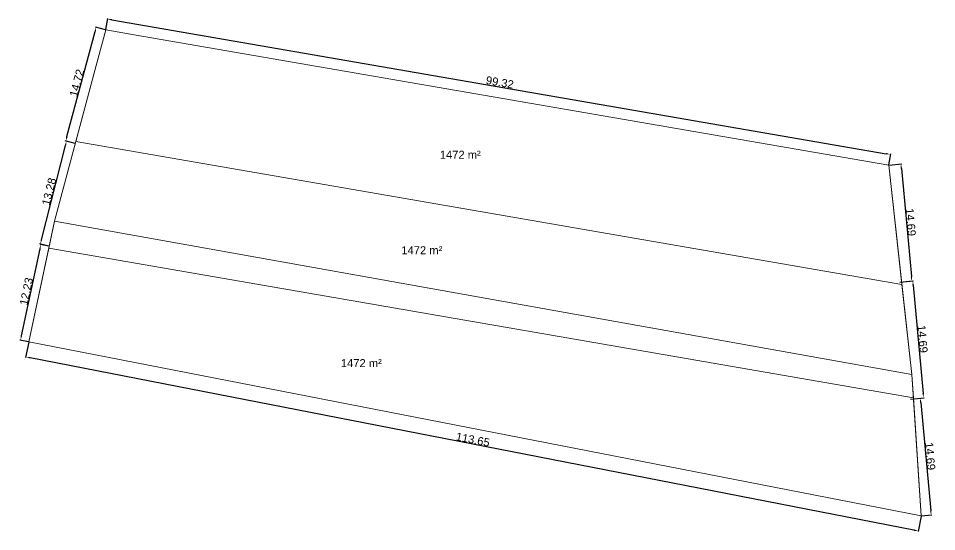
# Model space of a CAD drawing. Header units: metres. Extents: x 7516552 to 7517405, y 4692096 to 4693319.
# Drawn here: x 7516915.3 to 7517030.1, y 4692693.5 to 4692757.7 of the extents above; entities that cross this region are included whole.
import ezdxf

# ---------------------------------------------------------------- set-up
doc = ezdxf.new("R2010")
doc.units = ezdxf.units.M
doc.header["$PDMODE"] = 32
doc.header["$PDSIZE"] = 1
doc.layers.get('Defpoints').update_dxf_attribs({"lineweight": 0})
for name, color, linetype, lineweight in [('Dimensionet', 5, 'Continuous', 0), ('Nr-Ri', 1, 'Continuous', 0), ('Parcela Baze', 7, 'Continuous', 0), ('ParcReNet_12', 1, 'Continuous', 0), ('sip', 1, 'Continuous', 0)]:
    doc.layers.add(name, color=color, linetype=linetype, lineweight=lineweight)
doc.styles.get("Standard").update_dxf_attribs({"font": 'arial.ttf'})
doc.dimstyles.get("Standard").update_dxf_attribs({"dimtxt": 1.5, "dimasz": 0.18, "dimexe": 0.18, "dimexo": 0.0625, "dimgap": 0.09, "dimtad": 1, "dimtoh": 1, "dimzin": 0, "dimdsep": 46, "dimtxsty": 'Standard', "dimcen": 0.09, "dimse1": 1, "dimse2": 1, "dimsd1": 1, "dimsd2": 1, "dimadec": 0, "dimazin": 0, "dimtfac": 1, "dimtofl": 0, "dimtmove": 0, "dimatfit": 3, "dimfxl": 1, "dimtolj": 1, "dimtzin": 0, "dimarcsym": 0})

# ---------------------------------------------------------------- blocks, each defined once
blk = doc.blocks.new('*D57')
at = {"layer": 'Defpoints', "color": 0, "transparency": 16777216}
for p in [(7516916.6, 4692717.22), (7516916.24, 4692715.34), (7517028.15, 4692695.45)]:
    blk.add_point(p, dxfattribs=at)
at = {"layer": 'Dimensionet', "color": 0, "lineweight": -2, "transparency": 16777216}
for p, q in [((7516916.6, 4692717.19), (7516916.22, 4692715.26)), ((7517027.24, 4692693.68), (7516916.78, 4692715.24)), ((7517028.14, 4692695.42), (7517027.77, 4692693.49))]:
    blk.add_line(p, q, dxfattribs=at)
at = {"layer": 'Dimensionet', "color": 0, "transparency": 16777216}
for points in [[(7516916.79, 4692715.33), (7516916.76, 4692715.15), (7516916.24, 4692715.34)], [(7517027.26, 4692693.77), (7517027.23, 4692693.59), (7517027.78, 4692693.57)]]:
    blk.add_solid(points, dxfattribs=at)
at = {"layer": 'Dimensionet', "color": 0, "transparency": 16777216, "insert": (7516972.12, 4692705), "char_height": 1, "attachment_point": 5, "rotation": 348.9567}
blk.add_mtext('\\A1;113.65', dxfattribs=at)
blk = doc.blocks.new('*D58')
at = {"layer": 'Defpoints', "color": 0, "transparency": 16777216}
for p in [(7516918.13, 4692729.4), (7516919.16, 4692729.18), (7516916.6, 4692717.22)]:
    blk.add_point(p, dxfattribs=at)
at = {"layer": 'Dimensionet', "color": 0, "lineweight": -2, "transparency": 16777216}
for p, q in [((7516919.13, 4692729.18), (7516918.05, 4692729.42)), ((7516915.69, 4692717.98), (7516918.02, 4692728.86)), ((7516916.57, 4692717.23), (7516915.49, 4692717.46))]:
    blk.add_line(p, q, dxfattribs=at)
at = {"layer": 'Dimensionet', "color": 0, "transparency": 16777216}
for points in [[(7516917.93, 4692728.88), (7516918.11, 4692728.84), (7516918.13, 4692729.4)], [(7516915.6, 4692718), (7516915.78, 4692717.96), (7516915.57, 4692717.44)]]:
    blk.add_solid(points, dxfattribs=at)
at = {"layer": 'Dimensionet', "color": 0, "transparency": 16777216, "insert": (7516916.31, 4692723.54), "char_height": 1, "attachment_point": 5, "rotation": 77.9138}
blk.add_mtext('\\A1;12.23', dxfattribs=at)
blk = doc.blocks.new('*D59')
at = {"layer": 'Defpoints', "color": 0, "transparency": 16777216}
for p in [(7516921.33, 4692742.33), (7516922.43, 4692742.05), (7516919.16, 4692729.18)]:
    blk.add_point(p, dxfattribs=at)
at = {"layer": 'Dimensionet', "color": 0, "lineweight": -2, "transparency": 16777216}
for p, q in [((7516918.19, 4692729.99), (7516921.19, 4692741.79)), ((7516922.4, 4692742.05), (7516921.24, 4692742.35)), ((7516919.13, 4692729.18), (7516917.97, 4692729.48))]:
    blk.add_line(p, q, dxfattribs=at)
at = {"layer": 'Dimensionet', "color": 0, "transparency": 16777216}
for points in [[(7516921.1, 4692741.82), (7516921.28, 4692741.77), (7516921.33, 4692742.33)], [(7516918.11, 4692730.01), (7516918.28, 4692729.97), (7516918.06, 4692729.46)]]:
    blk.add_solid(points, dxfattribs=at)
at = {"layer": 'Dimensionet', "color": 0, "transparency": 16777216, "insert": (7516919.15, 4692736.03), "char_height": 1, "attachment_point": 5, "rotation": 75.7538}
blk.add_mtext('\\A1;13.28', dxfattribs=at)
blk = doc.blocks.new('*D60')
at = {"layer": 'Defpoints', "color": 0, "transparency": 16777216}
for p in [(7516925.04, 4692756.59), (7516926.23, 4692756.27), (7516922.43, 4692742.05)]:
    blk.add_point(p, dxfattribs=at)
at = {"layer": 'Dimensionet', "color": 0, "lineweight": -2, "transparency": 16777216}
for p, q in [((7516926.2, 4692756.28), (7516924.95, 4692756.61)), ((7516921.38, 4692742.9), (7516924.9, 4692756.06)), ((7516922.4, 4692742.06), (7516921.15, 4692742.39))]:
    blk.add_line(p, q, dxfattribs=at)
at = {"layer": 'Dimensionet', "color": 0, "transparency": 16777216}
for points in [[(7516924.81, 4692756.08), (7516924.99, 4692756.03), (7516925.04, 4692756.59)], [(7516921.29, 4692742.92), (7516921.47, 4692742.87), (7516921.24, 4692742.37)]]:
    blk.add_solid(points, dxfattribs=at)
at = {"layer": 'Dimensionet', "color": 0, "transparency": 16777216, "insert": (7516922.61, 4692749.62), "char_height": 1, "attachment_point": 5, "rotation": 75.0426}
blk.add_mtext('\\A1;14.72', dxfattribs=at)
blk = doc.blocks.new('*D61')
at = {"layer": 'Defpoints', "color": 0, "transparency": 16777216}
for p in [(7516926.23, 4692756.27), (7517024.33, 4692740.67), (7517024.1, 4692739.33)]:
    blk.add_point(p, dxfattribs=at)
at = {"layer": 'Dimensionet', "color": 0, "lineweight": -2, "transparency": 16777216}
for p, q in [((7516926.24, 4692756.3), (7516926.48, 4692757.7)), ((7516927.01, 4692757.52), (7517023.79, 4692740.77)), ((7517024.11, 4692739.36), (7517024.35, 4692740.76))]:
    blk.add_line(p, q, dxfattribs=at)
at = {"layer": 'Dimensionet', "color": 0, "transparency": 16777216}
for points in [[(7516927.02, 4692757.61), (7516926.99, 4692757.43), (7516926.46, 4692757.61)], [(7517023.81, 4692740.86), (7517023.77, 4692740.67), (7517024.33, 4692740.67)]]:
    blk.add_solid(points, dxfattribs=at)
at = {"layer": 'Dimensionet', "color": 0, "transparency": 16777216, "insert": (7516975.49, 4692749.69), "char_height": 1, "attachment_point": 5, "rotation": 350.1795}
blk.add_mtext('\\A1;99.32', dxfattribs=at)
blk = doc.blocks.new('*D71')
at = {"layer": 'Defpoints', "color": 0, "transparency": 16777216}
for p in [(7517024.1, 4692739.33), (7517025.45, 4692724.7), (7517026.98, 4692724.84)]:
    blk.add_point(p, dxfattribs=at)
at = {"layer": 'Dimensionet', "color": 0, "lineweight": -2, "transparency": 16777216}
for p, q in [((7517024.13, 4692739.33), (7517025.72, 4692739.48)), ((7517025.68, 4692738.92), (7517026.93, 4692725.39)), ((7517025.48, 4692724.71), (7517027.07, 4692724.85))]:
    blk.add_line(p, q, dxfattribs=at)
at = {"layer": 'Dimensionet', "color": 0, "transparency": 16777216}
for points in [[(7517025.77, 4692738.93), (7517025.58, 4692738.91), (7517025.63, 4692739.47)], [(7517027.02, 4692725.4), (7517026.83, 4692725.38), (7517026.98, 4692724.84)]]:
    blk.add_solid(points, dxfattribs=at)
at = {"layer": 'Dimensionet', "color": 0, "transparency": 16777216, "insert": (7517026.85, 4692732.21), "char_height": 1, "attachment_point": 5, "rotation": 275.2733}
blk.add_mtext('\\A1;14.69', dxfattribs=at)
blk = doc.blocks.new('*D72')
at = {"layer": 'Defpoints', "color": 0, "transparency": 16777216}
for p in [(7517025.45, 4692724.7), (7517026.8, 4692710.08), (7517028.46, 4692710.23)]:
    blk.add_point(p, dxfattribs=at)
at = {"layer": 'Dimensionet', "color": 0, "lineweight": -2, "transparency": 16777216}
for p, q in [((7517025.48, 4692724.71), (7517027.19, 4692724.86)), ((7517027.16, 4692724.31), (7517028.4, 4692710.78)), ((7517026.83, 4692710.08), (7517028.54, 4692710.24))]:
    blk.add_line(p, q, dxfattribs=at)
at = {"layer": 'Dimensionet', "color": 0, "transparency": 16777216}
for points in [[(7517027.25, 4692724.32), (7517027.06, 4692724.3), (7517027.11, 4692724.86)], [(7517028.5, 4692710.79), (7517028.31, 4692710.77), (7517028.46, 4692710.23)]]:
    blk.add_solid(points, dxfattribs=at)
at = {"layer": 'Dimensionet', "color": 0, "transparency": 16777216, "insert": (7517028.33, 4692717.59), "char_height": 1, "attachment_point": 5, "rotation": 275.2733}
blk.add_mtext('\\A1;14.69', dxfattribs=at)
blk = doc.blocks.new('*D73')
at = {"layer": 'Defpoints', "color": 0, "transparency": 16777216}
for p in [(7517026.8, 4692710.08), (7517028.15, 4692695.45), (7517029.4, 4692695.57)]:
    blk.add_point(p, dxfattribs=at)
at = {"layer": 'Dimensionet', "color": 0, "lineweight": -2, "transparency": 16777216}
for p, q in [((7517026.83, 4692710.08), (7517028.14, 4692710.2)), ((7517028.1, 4692709.65), (7517029.35, 4692696.11)), ((7517028.18, 4692695.45), (7517029.49, 4692695.57))]:
    blk.add_line(p, q, dxfattribs=at)
at = {"layer": 'Dimensionet', "color": 0, "transparency": 16777216}
for points in [[(7517028.19, 4692709.65), (7517028.01, 4692709.64), (7517028.05, 4692710.19)], [(7517029.44, 4692696.12), (7517029.26, 4692696.1), (7517029.4, 4692695.57)]]:
    blk.add_solid(points, dxfattribs=at)
at = {"layer": 'Dimensionet', "color": 0, "transparency": 16777216, "insert": (7517029.28, 4692702.93), "char_height": 1, "attachment_point": 5, "rotation": 275.2733}
blk.add_mtext('\\A1;14.69', dxfattribs=at)

msp = doc.modelspace()

# ---------------------------------------------------------------- linework, layer by layer
at = {"layer": 'Parcela Baze', "flags": 128}
for points in [[(7517024.1, 4692739.33), (7516929.778, 4692755.657), (7516926.231, 4692756.271), (7516924.74, 4692750.7), (7516919.84, 4692732.337), (7517027.01, 4692713.13)], [(7517027.01, 4692713.13), (7516919.84, 4692732.337), (7516916.603, 4692717.22), (7517028.15, 4692695.45)]]:
    msp.add_lwpolyline(points, close=True, dxfattribs=at)
at = {"layer": 'ParcReNet_12', "flags": 128}
msp.add_lwpolyline([(7516919.84, 4692732.337), (7516916.603, 4692717.22), (7517028.15, 4692695.45), (7517027.01, 4692713.13), (7517024.1, 4692739.33), (7516929.778, 4692755.657), (7516926.231, 4692756.271), (7516924.74, 4692750.7)], close=True, dxfattribs=at)
at = {"layer": 'sip', "flags": 128}
for points in [[(7517024.1, 4692739.33), (7516929.778, 4692755.657), (7516926.231, 4692756.271), (7516924.74, 4692750.7), (7516922.493, 4692742.28), (7517025.758, 4692724.405)], [(7517025.758, 4692724.405), (7516922.493, 4692742.28), (7516919.84, 4692732.337), (7516919.115, 4692728.95), (7517027.196, 4692710.242), (7517027.01, 4692713.13)], [(7516919.115, 4692728.95), (7516916.603, 4692717.22), (7517028.15, 4692695.45), (7517027.196, 4692710.242)]]:
    msp.add_lwpolyline(points, close=True, dxfattribs=at)

# ---------------------------------------------------------------- texts
at = {"layer": 'Nr-Ri'}
for p in [(7516967.984, 4692740.137), (7516963.179, 4692728.189), (7516955.616, 4692714.068)]:
    msp.add_text('1472 m²', height=1, dxfattribs=at).set_placement(p)

# ---------------------------------------------------------------- dimensions: what is measured, and where the dimension line sits
at = {"layer": 'Dimensionet'}
for p1, p2, distance, picture, middle in [((7516926.231, 4692756.271), (7517024.1, 4692739.33), 1.361, '*D61', (7516975.492, 4692749.69)), ((7516922.431, 4692742.047), (7516926.231, 4692756.271), 1.232, '*D60', (7516922.612, 4692749.618)), ((7516919.163, 4692729.176), (7516922.431, 4692742.047), 1.139, '*D59', (7516919.155, 4692736.029)), ((7517024.1, 4692739.33), (7517025.45, 4692724.702), 1.532, '*D71', (7517026.854, 4692732.208)), ((7516916.603, 4692717.22), (7516919.163, 4692729.176), 1.053, '*D58', (7516916.31, 4692723.535)), ((7517025.45, 4692724.702), (7517026.8, 4692710.077), 1.662, '*D72', (7517028.334, 4692717.594)), ((7517028.15, 4692695.45), (7516916.603, 4692717.22), 1.911, '*D57', (7516972.117, 4692705.005)), ((7517026.8, 4692710.077), (7517028.15, 4692695.45), 1.257, '*D73', (7517029.28, 4692702.93))]:
    dim = msp.add_aligned_dim(p1=p1, p2=p2, distance=distance, dimstyle='Standard', override={"dimscale": 0.5, "dimtxt": 2, "dimasz": 1.1, "dimtoh": 0, "dimcen": 0, "dimse1": 0, "dimse2": 0, "dimsd1": 0, "dimsd2": 0}, dxfattribs=at)
    dim.commit()
    dim.dimension.update_dxf_attribs({"geometry": picture, "text_midpoint": middle})

doc.saveas('drawing.dxf')
